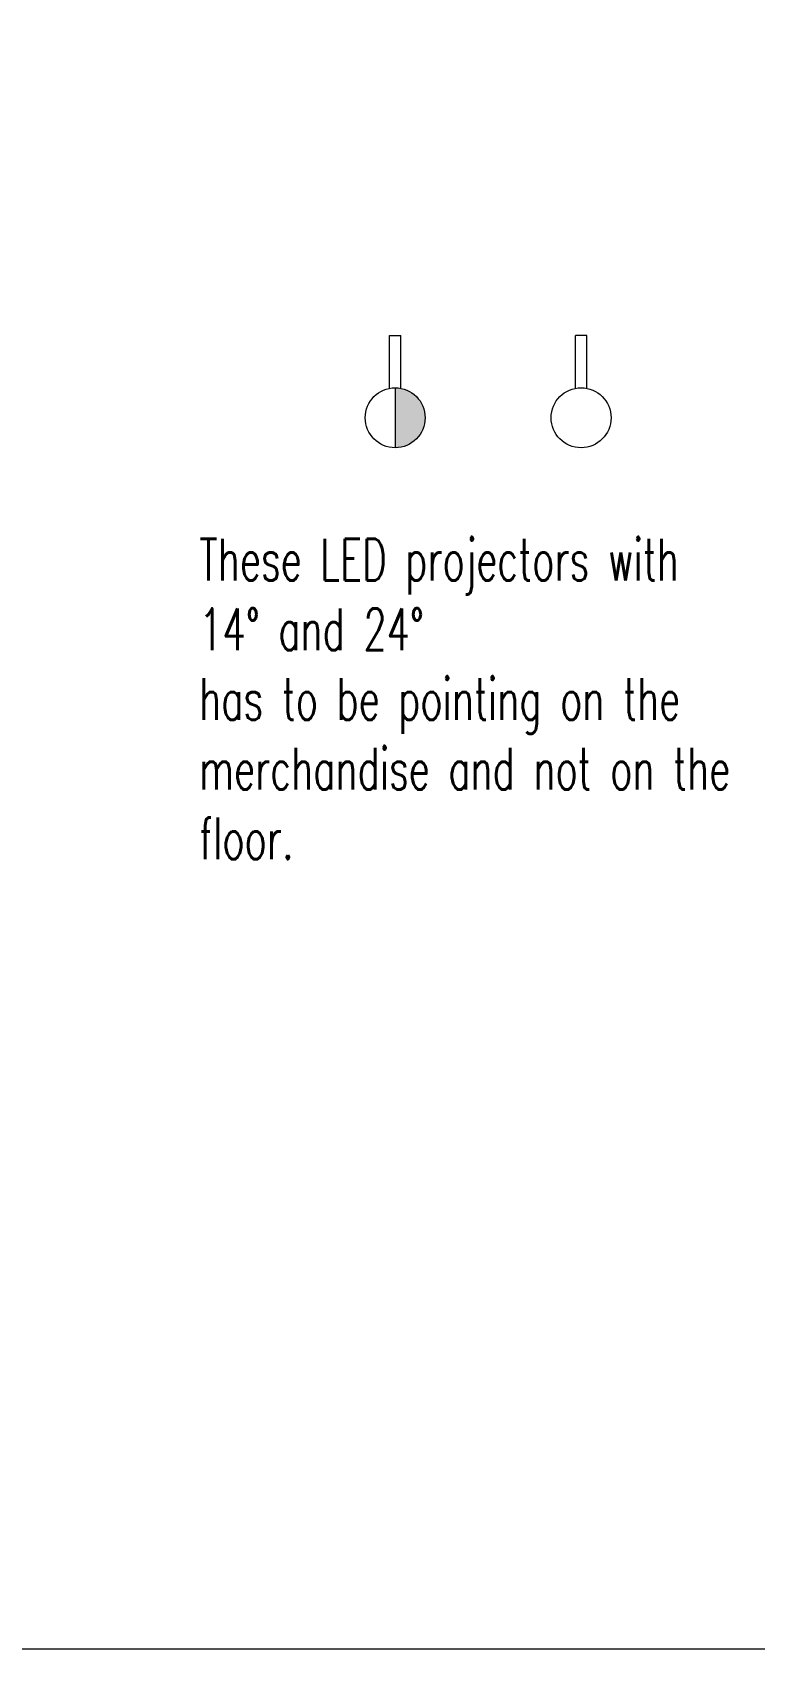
# Model space of a CAD drawing. Header units: millimetres. Extents: x 1734 to 22014, y 983 to 3953.
# Drawn here: x 12590.6 to 12798, y 1951.5 to 2415.5 of the extents above; entities that cross this region are included whole.
import ezdxf

# ---------------------------------------------------------------- set-up
doc = ezdxf.new("R2010")
doc.units = ezdxf.units.MM
doc.layers.add('LD_light', color=240, linetype='Continuous', lineweight=5)
doc.layers.add('LD_text', color=7, linetype='Continuous', lineweight=9)
doc.styles.add('SIMPLEX', font='SIMPLEX.SHX', dxfattribs={"width": 0.65})

msp = doc.modelspace()

# ---------------------------------------------------------------- hatches: boundary and pattern name
at = {"layer": 'LD_light'}
msp.add_hatch(color=256, dxfattribs=at).paths.add_polyline_path([(12694.782, 2296.239, 0.4142136), (12703.382, 2304.839, 0.4142136), (12694.782, 2313.439)])

# ---------------------------------------------------------------- linework, layer by layer
for p, q in [((12693.17, 2313.286), (12693.17, 2328.455)), ((12693.17, 2328.455), (12696.395, 2328.455)), ((12696.395, 2313.286), (12696.395, 2328.455)), ((12746.532, 2313.286), (12746.532, 2328.455)), ((12749.757, 2328.455), (12746.532, 2328.455)), ((12749.757, 2313.286), (12749.757, 2328.455)), ((12694.782, 2313.439), (12694.782, 2296.239))]:
    msp.add_line(p, q, dxfattribs=at)
for centre in [(12694.782, 2304.839), (12748.144, 2304.839)]:
    msp.add_circle(centre, 8.6, dxfattribs=at)
at = {"layer": 'LD_text'}
msp.add_lwpolyline([(12842.005, 2645.511), (12324.872, 2645.511), (12324.872, 1951.483), (12842.005, 1951.483)], close=True, dxfattribs=at)

# ---------------------------------------------------------------- texts
at = {"layer": 'LD_text', "insert": (12638.523, 2224.109), "char_height": 12, "width": 167.88951, "attachment_point": 4, "style": 'SIMPLEX'}
msp.add_mtext('{\\C7;These LED projectors with 14° and 24°\\Phas to be pointing on the merchandise and not on the floor.}', dxfattribs=at)

doc.saveas('drawing.dxf')
